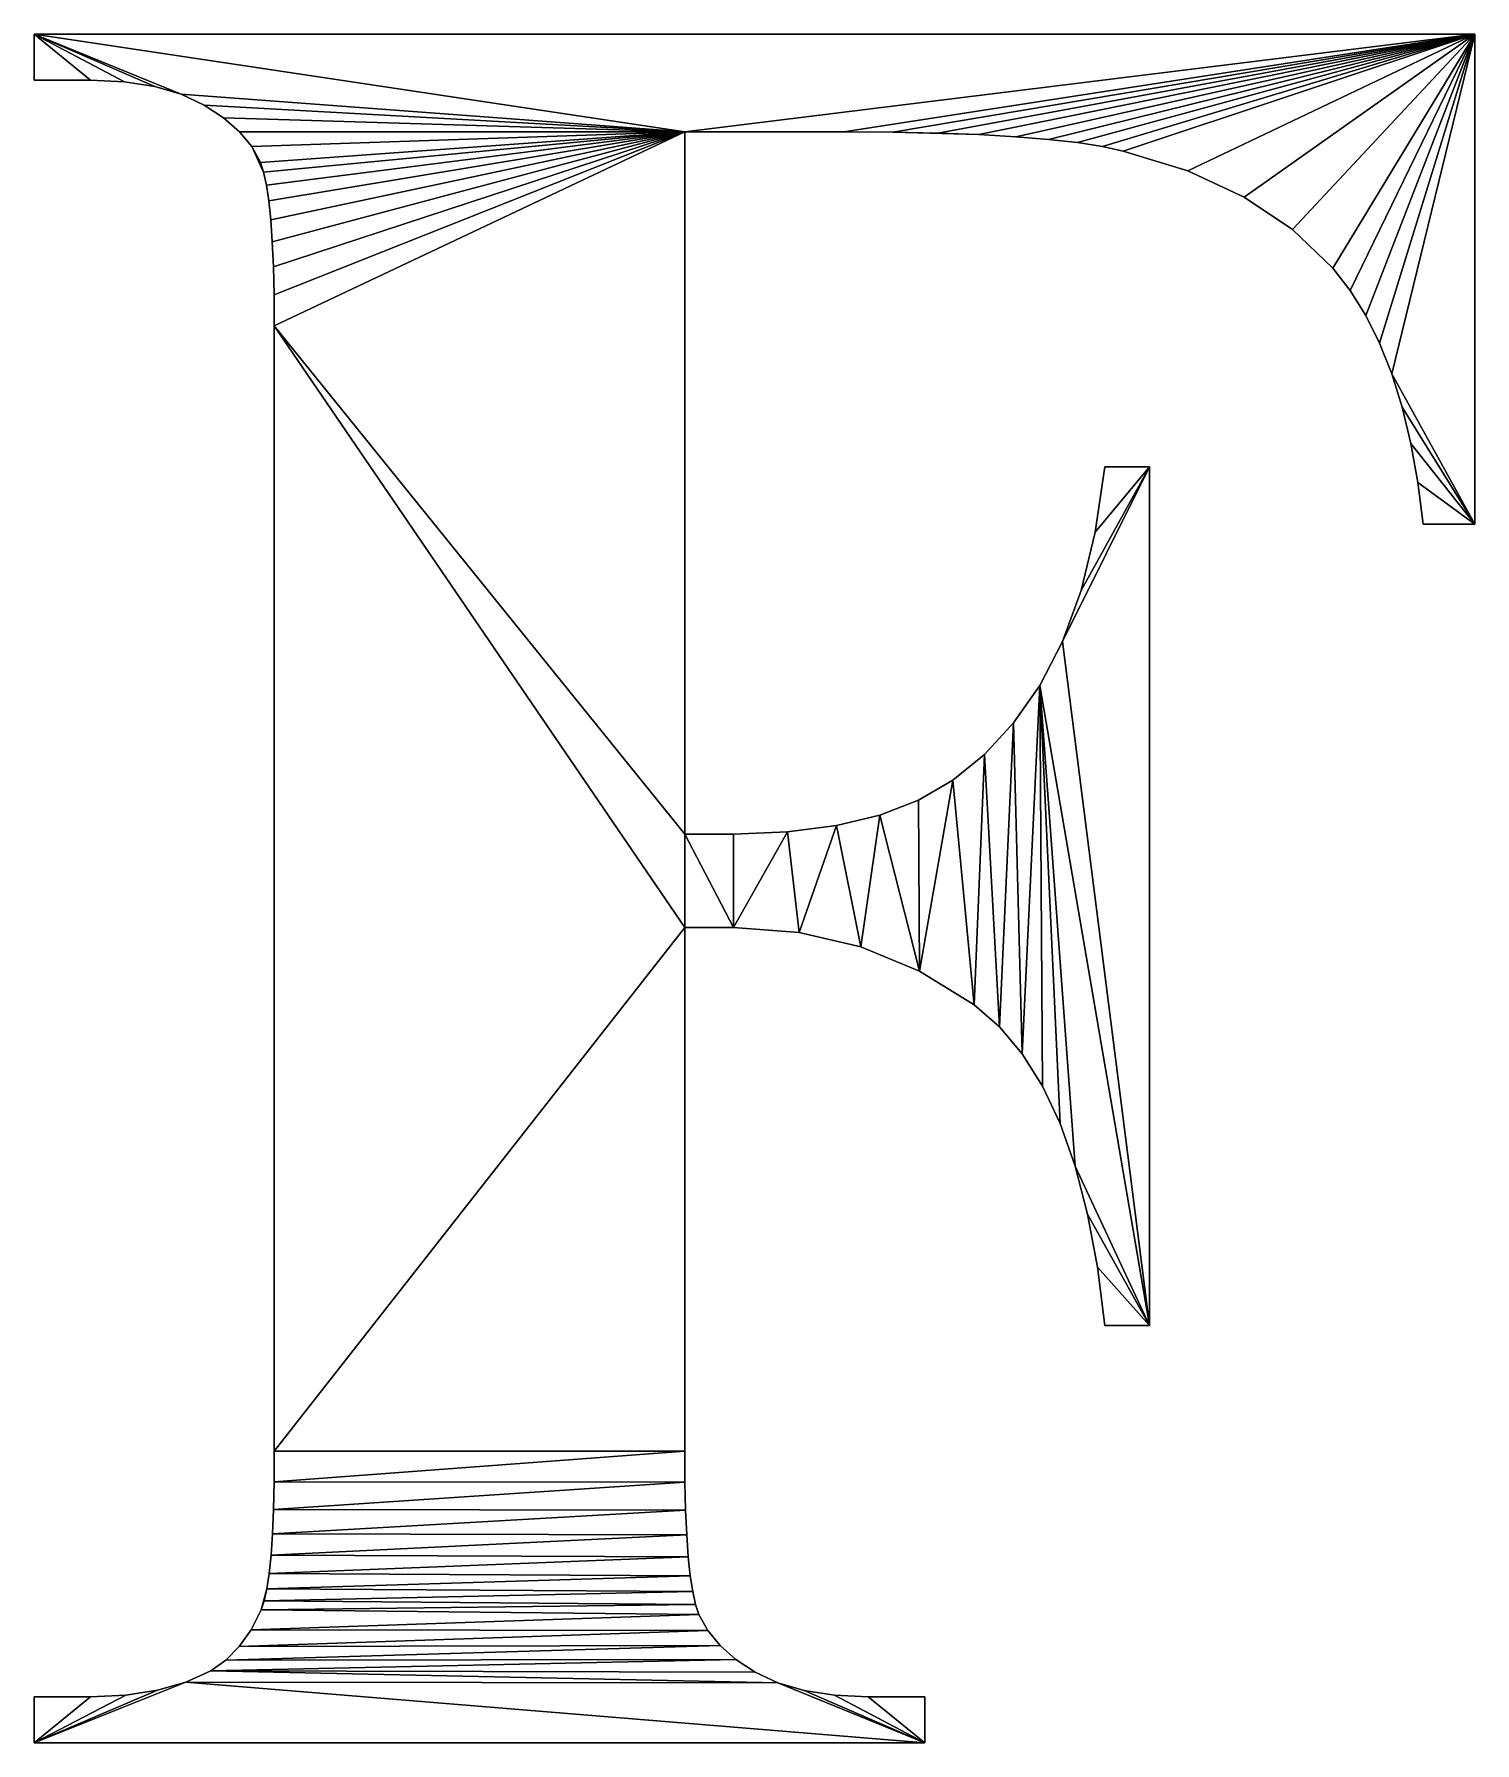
# Model space of a CAD drawing. Header units: metres. Extents: x 0.032 to 0.819, y 0 to 0.933.
import ezdxf

# ---------------------------------------------------------------- set-up
doc = ezdxf.new("R2010")
doc.units = ezdxf.units.M

msp = doc.modelspace()

# ---------------------------------------------------------------- meshes
at = {"layer": 'Armanisoft_0', "linetype": 'CONTINUOUS'}
mesh = msp.add_polyface(dxfattribs=at)
corners = [(0.155535, 0.862837), (0.387195, 0.879573), (0.15731, 0.857529), (0.150778, 0.871512), (0.144084, 0.87964), (0.135451, 0.88722), (0.12488, 0.894254), (0.112343, 0.900169), (0.032012, 0.932927), (0.097812, 0.904394), (0.081286, 0.906929), (0.062765, 0.907774), (0.032012, 0.907774), (0.155535, 0.862837, 0.229421), (0.15731, 0.857529, 0.229421), (0.387195, 0.879573, 0.229421), (0.150778, 0.871512, 0.229421), (0.144084, 0.87964, 0.229421), (0.135451, 0.88722, 0.229421), (0.12488, 0.894254, 0.229421), (0.112343, 0.900169, 0.229421), (0.032012, 0.932927, 0.229421), (0.097812, 0.904394, 0.229421), (0.081286, 0.906929, 0.229421), (0.062765, 0.907774, 0.229421), (0.032012, 0.907774, 0.229421), (0.162991, 0.790622), (0.16311, 0.773628), (0.16311, 0.773628, 0.229421), (0.162991, 0.790622, 0.229421), (0.162636, 0.805946), (0.162636, 0.805946, 0.229421), (0.162045, 0.819601), (0.162045, 0.819601, 0.229421), (0.161216, 0.831587), (0.161216, 0.831587, 0.229421), (0.160151, 0.841904), (0.160151, 0.841904, 0.229421), (0.158849, 0.850551), (0.158849, 0.850551, 0.229421), (0.15731, 0.857529), (0.15731, 0.857529, 0.229421), (0.155535, 0.862837), (0.155535, 0.862837, 0.229421), (0.150778, 0.871512), (0.150778, 0.871512, 0.229421), (0.144084, 0.87964), (0.144084, 0.87964, 0.229421), (0.135451, 0.88722), (0.135451, 0.88722, 0.229421), (0.12488, 0.894254), (0.12488, 0.894254, 0.229421), (0.112343, 0.900169), (0.112343, 0.900169, 0.229421), (0.097812, 0.904394), (0.097812, 0.904394, 0.229421), (0.081286, 0.906929), (0.081286, 0.906929, 0.229421), (0.062765, 0.907774), (0.062765, 0.907774, 0.229421), (0.032012, 0.907774), (0.032012, 0.907774, 0.229421), (0.032012, 0.932927), (0.032012, 0.932927, 0.229421)]
mesh.append_faces([[corners[k] for k in face] for face in [(0, 1, 2), (3, 1, 0), (3, 0, 2), (4, 1, 3), (5, 1, 4), (6, 1, 5), (7, 1, 6), (8, 7, 9), (8, 9, 10), (8, 10, 11), (8, 11, 12), (1, 7, 8), (13, 14, 15), (16, 13, 15), (16, 14, 13), (17, 16, 15), (18, 17, 15), (19, 18, 15), (20, 19, 15), (21, 22, 20), (21, 23, 22), (21, 24, 23), (21, 25, 24), (15, 21, 20), (26, 27, 28, 29), (30, 26, 29, 31), (32, 30, 31, 33), (34, 32, 33, 35), (36, 34, 35, 37), (38, 36, 37, 39), (40, 38, 39, 41), (42, 40, 41, 43), (44, 42, 43, 45), (46, 44, 45, 47), (48, 46, 47, 49), (50, 48, 49, 51), (52, 50, 51, 53), (54, 52, 53, 55), (56, 54, 55, 57), (58, 56, 57, 59), (60, 58, 59, 61), (62, 60, 61, 63)]])
mesh = msp.add_polyface(dxfattribs=at)
corners = [(0.545309, 0.402976), (0.533555, 0.525529), (0.550873, 0.539582), (0.515335, 0.421415), (0.493802, 0.506591), (0.514759, 0.514681), (0.16311, 0.773628), (0.387195, 0.879573), (0.387195, 0.496189), (0.387195, 0.445122), (0.162991, 0.790622), (0.162636, 0.805946), (0.162045, 0.819601), (0.161216, 0.831587), (0.160151, 0.841904), (0.158849, 0.850551), (0.15731, 0.857529), (0.032012, 0.932927), (0.818598, 0.932927), (0.474085, 0.879573), (0.500829, 0.87941), (0.547741, 0.878104), (0.525381, 0.87892), (0.545309, 0.402976, 0.229421), (0.550873, 0.539582, 0.229421), (0.533555, 0.525529, 0.229421), (0.515335, 0.421415, 0.229421), (0.514759, 0.514681, 0.229421), (0.493802, 0.506591, 0.229421), (0.16311, 0.773628, 0.229421), (0.387195, 0.496189, 0.229421), (0.387195, 0.879573, 0.229421), (0.387195, 0.445122, 0.229421), (0.162991, 0.790622, 0.229421), (0.162636, 0.805946, 0.229421), (0.162045, 0.819601, 0.229421), (0.161216, 0.831587, 0.229421), (0.160151, 0.841904, 0.229421), (0.158849, 0.850551, 0.229421), (0.15731, 0.857529, 0.229421), (0.818598, 0.932927, 0.229421), (0.032012, 0.932927, 0.229421), (0.500829, 0.87941, 0.229421), (0.474085, 0.879573, 0.229421), (0.547741, 0.878104, 0.229421), (0.525381, 0.87892, 0.229421), (0.387195, 0.496189), (0.387195, 0.879573), (0.387195, 0.879573, 0.229421), (0.387195, 0.496189, 0.229421), (0.413872, 0.496189), (0.413872, 0.496189, 0.229421), (0.443358, 0.497345), (0.443358, 0.497345, 0.229421), (0.470002, 0.500812), (0.470002, 0.500812, 0.229421), (0.493802, 0.506591), (0.493802, 0.506591, 0.229421), (0.514759, 0.514681), (0.514759, 0.514681, 0.229421), (0.533555, 0.525529), (0.533555, 0.525529, 0.229421), (0.550873, 0.539582), (0.550873, 0.539582, 0.229421), (0.818598, 0.932927), (0.032012, 0.932927), (0.032012, 0.932927, 0.229421), (0.818598, 0.932927, 0.229421), (0.525381, 0.87892), (0.547741, 0.878104), (0.547741, 0.878104, 0.229421), (0.525381, 0.87892, 0.229421), (0.500829, 0.87941), (0.500829, 0.87941, 0.229421), (0.474085, 0.879573), (0.474085, 0.879573, 0.229421)]
mesh.append_faces([[corners[k] for k in face] for face in [(0, 1, 2), (3, 4, 5), (3, 5, 1), (6, 7, 8), (6, 8, 9), (10, 7, 6), (11, 7, 10), (12, 7, 11), (13, 7, 12), (14, 7, 13), (15, 7, 14), (16, 7, 15), (7, 17, 18), (7, 19, 20), (21, 20, 22), (23, 24, 25), (26, 27, 28), (26, 25, 27), (29, 30, 31), (29, 32, 30), (33, 29, 31), (34, 33, 31), (35, 34, 31), (36, 35, 31), (37, 36, 31), (38, 37, 31), (39, 38, 31), (31, 40, 41), (31, 42, 43), (44, 45, 42), (46, 47, 48, 49), (50, 46, 49, 51), (52, 50, 51, 53), (54, 52, 53, 55), (56, 54, 55, 57), (58, 56, 57, 59), (60, 58, 59, 61), (62, 60, 61, 63), (64, 65, 66, 67), (68, 69, 70, 71), (72, 68, 71, 73), (74, 72, 73, 75), (47, 74, 75, 48)]])
mesh = msp.add_polyface(dxfattribs=at)
corners = [(0.75053, 0.793019), (0.818598, 0.932927), (0.759024, 0.779333), (0.741103, 0.80519), (0.719112, 0.826307), (0.692708, 0.844002), (0.661892, 0.858276), (0.626665, 0.869129), (0.615264, 0.871577), (0.601671, 0.873698), (0.585886, 0.875493), (0.56791, 0.876962), (0.547741, 0.878104), (0.387195, 0.879573), (0.500829, 0.87941), (0.474085, 0.879573), (0.525381, 0.87892), (0.759024, 0.779333, 0.229421), (0.766584, 0.764132, 0.229421), (0.818598, 0.932927, 0.229421), (0.75053, 0.793019, 0.229421), (0.741103, 0.80519, 0.229421), (0.719112, 0.826307, 0.229421), (0.692708, 0.844002, 0.229421), (0.661892, 0.858276, 0.229421), (0.626665, 0.869129, 0.229421), (0.615264, 0.871577, 0.229421), (0.601671, 0.873698, 0.229421), (0.585886, 0.875493, 0.229421), (0.56791, 0.876962, 0.229421), (0.547741, 0.878104, 0.229421), (0.387195, 0.879573, 0.229421), (0.500829, 0.87941, 0.229421), (0.474085, 0.879573, 0.229421), (0.525381, 0.87892, 0.229421), (0.692708, 0.844002), (0.719112, 0.826307), (0.719112, 0.826307, 0.229421), (0.692708, 0.844002, 0.229421), (0.661892, 0.858276), (0.661892, 0.858276, 0.229421), (0.626665, 0.869129), (0.626665, 0.869129, 0.229421), (0.615264, 0.871577), (0.615264, 0.871577, 0.229421), (0.601671, 0.873698), (0.601671, 0.873698, 0.229421), (0.585886, 0.875493), (0.585886, 0.875493, 0.229421), (0.56791, 0.876962), (0.56791, 0.876962, 0.229421), (0.547741, 0.878104), (0.547741, 0.878104, 0.229421)]
mesh.append_faces([[corners[k] for k in face] for face in [(0, 1, 2), (3, 1, 0), (4, 1, 3), (5, 1, 4), (6, 1, 5), (7, 1, 6), (8, 1, 7), (9, 1, 8), (10, 1, 9), (11, 1, 10), (12, 1, 11), (13, 1, 14), (13, 1, 15), (1, 12, 16), (1, 12, 14), (1, 16, 14), (1, 14, 15), (17, 18, 19), (20, 17, 19), (21, 20, 19), (22, 21, 19), (23, 22, 19), (24, 23, 19), (25, 24, 19), (26, 25, 19), (27, 26, 19), (28, 27, 19), (29, 28, 19), (30, 29, 19), (31, 32, 19), (31, 33, 19), (19, 34, 30), (19, 32, 30), (19, 32, 34), (19, 33, 32), (35, 36, 37, 38), (39, 35, 38, 40), (41, 39, 40, 42), (43, 41, 42, 44), (45, 43, 44, 46), (47, 45, 46, 48), (49, 47, 48, 50), (51, 49, 50, 52)]])
mesh = msp.add_polyface(dxfattribs=at)
corners = [(0.641006, 0.696646), (0.603581, 0.629203), (0.611283, 0.660982), (0.616616, 0.696646), (0.571525, 0.376229), (0.566713, 0.556839), (0.581074, 0.577302), (0.559116, 0.391021), (0.550873, 0.539582), (0.7875, 0.688174), (0.818598, 0.665396), (0.790396, 0.665396), (0.78367, 0.709436), (0.778908, 0.729183), (0.773212, 0.747415), (0.818598, 0.932927), (0.766584, 0.764132), (0.759024, 0.779333), (0.593512, 0.601309), (0.641006, 0.227896), (0.641006, 0.696646, 0.229421), (0.611283, 0.660982, 0.229421), (0.603581, 0.629203, 0.229421), (0.616616, 0.696646, 0.229421), (0.571525, 0.376229, 0.229421), (0.581074, 0.577302, 0.229421), (0.566713, 0.556839, 0.229421), (0.559116, 0.391021, 0.229421), (0.550873, 0.539582, 0.229421), (0.7875, 0.688174, 0.229421), (0.790396, 0.665396, 0.229421), (0.818598, 0.665396, 0.229421), (0.78367, 0.709436, 0.229421), (0.778908, 0.729183, 0.229421), (0.773212, 0.747415, 0.229421), (0.818598, 0.932927, 0.229421), (0.766584, 0.764132, 0.229421), (0.593512, 0.601309, 0.229421), (0.641006, 0.227896, 0.229421), (0.566713, 0.556839), (0.550873, 0.539582), (0.550873, 0.539582, 0.229421), (0.566713, 0.556839, 0.229421), (0.581074, 0.577302), (0.581074, 0.577302, 0.229421), (0.593512, 0.601309), (0.593512, 0.601309, 0.229421), (0.603581, 0.629203), (0.603581, 0.629203, 0.229421), (0.611283, 0.660982), (0.611283, 0.660982, 0.229421), (0.616616, 0.696646), (0.616616, 0.696646, 0.229421), (0.641006, 0.696646), (0.641006, 0.696646, 0.229421), (0.818598, 0.665396), (0.818598, 0.932927), (0.818598, 0.932927, 0.229421), (0.818598, 0.665396, 0.229421), (0.790396, 0.665396), (0.790396, 0.665396, 0.229421), (0.7875, 0.688174), (0.7875, 0.688174, 0.229421), (0.78367, 0.709436), (0.78367, 0.709436, 0.229421), (0.778908, 0.729183), (0.778908, 0.729183, 0.229421), (0.773213, 0.747415), (0.773213, 0.747415, 0.229421), (0.766584, 0.764132), (0.766584, 0.764132, 0.229421), (0.759024, 0.779333), (0.759024, 0.779333, 0.229421), (0.75053, 0.793019), (0.75053, 0.793019, 0.229421), (0.741103, 0.80519), (0.741103, 0.80519, 0.229421), (0.719112, 0.826307), (0.719112, 0.826307, 0.229421)]
mesh.append_faces([[corners[k] for k in face] for face in [(0, 1, 2), (0, 2, 3), (4, 5, 6), (7, 8, 5), (9, 10, 11), (12, 10, 9), (13, 10, 12), (14, 15, 10), (14, 10, 13), (16, 15, 14), (17, 15, 16), (18, 1, 0), (18, 0, 19), (20, 21, 22), (20, 23, 21), (24, 25, 26), (27, 26, 28), (29, 30, 31), (32, 29, 31), (33, 32, 31), (34, 31, 35), (34, 33, 31), (36, 34, 35), (37, 20, 22), (37, 38, 20), (39, 40, 41, 42), (43, 39, 42, 44), (45, 43, 44, 46), (47, 45, 46, 48), (49, 47, 48, 50), (51, 49, 50, 52), (53, 51, 52, 54), (55, 56, 57, 58), (59, 55, 58, 60), (61, 59, 60, 62), (63, 61, 62, 64), (65, 63, 64, 66), (67, 65, 66, 68), (69, 67, 68, 70), (71, 69, 70, 72), (73, 71, 72, 74), (75, 73, 74, 76), (77, 75, 76, 78)]])
mesh = msp.add_polyface(dxfattribs=at)
corners = [(0.157633, 0.077478), (0.391568, 0.082545), (0.393147, 0.07552), (0.159086, 0.084096), (0.390232, 0.091217), (0.155956, 0.072549), (0.160315, 0.092405), (0.389139, 0.101538), (0.161321, 0.102403), (0.388288, 0.113506), (0.162104, 0.114092), (0.387681, 0.127123), (0.162663, 0.127471), (0.387317, 0.142387), (0.162998, 0.14254), (0.387195, 0.159299), (0.16311, 0.159299), (0.387195, 0.445122), (0.16311, 0.773628), (0.157633, 0.077478, 0.229421), (0.393147, 0.07552, 0.229421), (0.391568, 0.082545, 0.229421), (0.155956, 0.072549, 0.229421), (0.159086, 0.084096, 0.229421), (0.390232, 0.091217, 0.229421), (0.160315, 0.092405, 0.229421), (0.389139, 0.101538, 0.229421), (0.161321, 0.102403, 0.229421), (0.388288, 0.113506, 0.229421), (0.162104, 0.114092, 0.229421), (0.387681, 0.127123, 0.229421), (0.162663, 0.127471, 0.229421), (0.387317, 0.142387, 0.229421), (0.162998, 0.14254, 0.229421), (0.387195, 0.159299, 0.229421), (0.16311, 0.159299, 0.229421), (0.387195, 0.445122, 0.229421), (0.16311, 0.773628, 0.229421), (0.159086, 0.084096), (0.157633, 0.077478), (0.157633, 0.077478, 0.229421), (0.159086, 0.084096, 0.229421), (0.160315, 0.092405), (0.160315, 0.092405, 0.229421), (0.161321, 0.102403), (0.161321, 0.102403, 0.229421), (0.162104, 0.114092), (0.162104, 0.114092, 0.229421), (0.162663, 0.127471), (0.162663, 0.127471, 0.229421), (0.162998, 0.14254), (0.162998, 0.14254, 0.229421), (0.16311, 0.159299), (0.16311, 0.159299, 0.229421), (0.16311, 0.773628), (0.16311, 0.773628, 0.229421)]
mesh.append_faces([[corners[k] for k in face] for face in [(0, 1, 2), (3, 4, 1), (3, 1, 0), (3, 0, 5), (6, 7, 4), (6, 4, 3), (8, 9, 7), (8, 7, 6), (10, 11, 9), (10, 9, 8), (12, 13, 11), (12, 11, 10), (14, 15, 13), (14, 13, 12), (16, 17, 15), (16, 15, 14), (18, 17, 16), (19, 20, 21), (19, 22, 20), (23, 21, 24), (23, 19, 21), (23, 22, 19), (25, 24, 26), (25, 23, 24), (27, 26, 28), (27, 25, 26), (29, 28, 30), (29, 27, 28), (31, 30, 32), (31, 29, 30), (33, 32, 34), (33, 31, 32), (35, 34, 36), (35, 33, 34), (37, 35, 36), (38, 39, 40, 41), (42, 38, 41, 43), (44, 42, 43, 45), (46, 44, 45, 47), (48, 46, 47, 49), (50, 48, 49, 51), (52, 50, 51, 53), (54, 52, 53, 55)]])
mesh = msp.add_polyface(dxfattribs=at)
corners = [(0.571525, 0.376229), (0.581074, 0.577302), (0.582535, 0.3586), (0.559116, 0.391021), (0.566713, 0.556839), (0.545309, 0.402976), (0.550873, 0.539582), (0.515335, 0.421415), (0.533555, 0.525529), (0.483438, 0.434586), (0.470002, 0.500812), (0.493802, 0.506591), (0.449617, 0.442488), (0.443358, 0.497345), (0.413872, 0.445122), (0.387195, 0.496189), (0.413872, 0.496189), (0.387195, 0.445122), (0.593512, 0.601309), (0.641006, 0.227896), (0.600362, 0.31483), (0.592148, 0.338133), (0.571525, 0.376229, 0.229421), (0.582535, 0.3586, 0.229421), (0.581074, 0.577302, 0.229421), (0.559116, 0.391021, 0.229421), (0.566713, 0.556839, 0.229421), (0.545309, 0.402976, 0.229421), (0.550873, 0.539582, 0.229421), (0.515335, 0.421415, 0.229421), (0.533555, 0.525529, 0.229421), (0.483438, 0.434586, 0.229421), (0.493802, 0.506591, 0.229421), (0.470002, 0.500812, 0.229421), (0.449617, 0.442488, 0.229421), (0.443358, 0.497345, 0.229421), (0.413872, 0.445122, 0.229421), (0.413872, 0.496189, 0.229421), (0.387195, 0.496189, 0.229421), (0.387195, 0.445122, 0.229421), (0.641006, 0.227896, 0.229421), (0.593512, 0.601309, 0.229421), (0.600362, 0.31483, 0.229421), (0.592148, 0.338133, 0.229421), (0.641006, 0.227896), (0.641006, 0.696646), (0.641006, 0.696646, 0.229421), (0.641006, 0.227896, 0.229421), (0.592148, 0.338133), (0.600362, 0.31483), (0.600362, 0.31483, 0.229421), (0.592148, 0.338133, 0.229421), (0.582535, 0.3586), (0.582535, 0.3586, 0.229421), (0.571525, 0.376229), (0.571525, 0.376229, 0.229421), (0.559116, 0.391021), (0.559116, 0.391021, 0.229421), (0.545309, 0.402976), (0.545309, 0.402976, 0.229421), (0.515335, 0.421415), (0.515335, 0.421415, 0.229421), (0.483438, 0.434586), (0.483438, 0.434586, 0.229421), (0.449617, 0.442488), (0.449617, 0.442488, 0.229421), (0.413872, 0.445122), (0.413872, 0.445122, 0.229421), (0.387195, 0.445122), (0.387195, 0.445122, 0.229421)]
mesh.append_faces([[corners[k] for k in face] for face in [(0, 1, 2), (3, 4, 0), (5, 6, 3), (7, 8, 5), (9, 10, 11), (9, 11, 7), (12, 13, 10), (12, 10, 9), (14, 15, 16), (14, 16, 13), (14, 13, 12), (17, 15, 14), (1, 18, 19), (1, 19, 20), (1, 20, 21), (1, 21, 2), (22, 23, 24), (25, 22, 26), (27, 25, 28), (29, 27, 30), (31, 32, 33), (31, 29, 32), (34, 33, 35), (34, 31, 33), (36, 37, 38), (36, 35, 37), (36, 34, 35), (39, 36, 38), (24, 40, 41), (24, 42, 40), (24, 43, 42), (24, 23, 43), (44, 45, 46, 47), (48, 49, 50, 51), (52, 48, 51, 53), (54, 52, 53, 55), (56, 54, 55, 57), (58, 56, 57, 59), (60, 58, 59, 61), (62, 60, 61, 63), (64, 62, 63, 65), (66, 64, 65, 67), (68, 66, 67, 69)]])
mesh = msp.add_polyface(dxfattribs=at)
corners = [(0.612596, 0.259711), (0.641006, 0.227896), (0.616616, 0.227896), (0.607178, 0.288689), (0.600362, 0.31483), (0.518293, 0), (0.43805, 0.032684), (0.452491, 0.0285), (0.468937, 0.025989), (0.487386, 0.025152), (0.518293, 0.025152), (0.114879, 0.033137), (0.128439, 0.039348), (0.425613, 0.038542), (0.612596, 0.259711, 0.229421), (0.616616, 0.227896, 0.229421), (0.641006, 0.227896, 0.229421), (0.607178, 0.288689, 0.229421), (0.600362, 0.31483, 0.229421), (0.518293, 0, 0.229421), (0.452491, 0.0285, 0.229421), (0.43805, 0.032684, 0.229421), (0.468937, 0.025989, 0.229421), (0.487386, 0.025152, 0.229421), (0.518293, 0.025152, 0.229421), (0.114879, 0.033137, 0.229421), (0.128439, 0.039348, 0.229421), (0.425613, 0.038542, 0.229421), (0.415122, 0.045538, 0.229421), (0.616616, 0.227896), (0.641006, 0.227896), (0.641006, 0.227896, 0.229421), (0.616616, 0.227896, 0.229421), (0.612596, 0.259711), (0.612596, 0.259711, 0.229421), (0.607178, 0.288689), (0.607178, 0.288689, 0.229421), (0.600362, 0.31483), (0.600362, 0.31483, 0.229421), (0.387195, 0.159299), (0.387195, 0.445122), (0.387195, 0.445122, 0.229421), (0.387195, 0.159299, 0.229421), (0.387317, 0.142387), (0.387317, 0.142387, 0.229421), (0.387681, 0.127123), (0.387681, 0.127123, 0.229421), (0.388288, 0.113506), (0.388288, 0.113506, 0.229421), (0.389139, 0.101538), (0.389139, 0.101538, 0.229421), (0.390232, 0.091217), (0.390232, 0.091217, 0.229421), (0.391568, 0.082545), (0.391568, 0.082545, 0.229421), (0.393147, 0.07552), (0.393147, 0.07552, 0.229421), (0.394969, 0.070143), (0.394969, 0.070143, 0.229421), (0.3998, 0.061338), (0.3998, 0.061338, 0.229421), (0.406517, 0.053136), (0.406517, 0.053136, 0.229421), (0.415122, 0.045538), (0.415122, 0.045538, 0.229421), (0.425613, 0.038542), (0.425613, 0.038542, 0.229421), (0.43805, 0.032684), (0.43805, 0.032684, 0.229421), (0.452491, 0.0285), (0.452491, 0.0285, 0.229421), (0.468937, 0.025989), (0.468937, 0.025989, 0.229421), (0.487386, 0.025152), (0.487386, 0.025152, 0.229421), (0.518293, 0.025152), (0.518293, 0.025152, 0.229421), (0.518293, 0), (0.518293, 0, 0.229421)]
mesh.append_faces([[corners[k] for k in face] for face in [(0, 1, 2), (3, 1, 0), (4, 1, 3), (5, 6, 7), (5, 7, 8), (5, 8, 9), (5, 9, 10), (11, 6, 5), (12, 13, 6), (14, 15, 16), (17, 14, 16), (18, 17, 16), (19, 20, 21), (19, 22, 20), (19, 23, 22), (19, 24, 23), (25, 19, 21), (26, 27, 28), (26, 21, 27), (29, 30, 31, 32), (33, 29, 32, 34), (35, 33, 34, 36), (37, 35, 36, 38), (39, 40, 41, 42), (43, 39, 42, 44), (45, 43, 44, 46), (47, 45, 46, 48), (49, 47, 48, 50), (51, 49, 50, 52), (53, 51, 52, 54), (55, 53, 54, 56), (57, 55, 56, 58), (59, 57, 58, 60), (61, 59, 60, 62), (63, 61, 62, 64), (65, 63, 64, 66), (67, 65, 66, 68), (69, 67, 68, 70), (71, 69, 70, 72), (73, 71, 72, 74), (75, 73, 74, 76), (77, 75, 76, 78)]])
mesh = msp.add_polyface(dxfattribs=at)
corners = [(0.062765, 0.025152), (0.032012, 0), (0.032012, 0.025152), (0.082042, 0.02604), (0.099413, 0.028701), (0.114879, 0.033137), (0.518293, 0), (0.128439, 0.039348), (0.415122, 0.045538), (0.425613, 0.038542), (0.43805, 0.032684), (0.136677, 0.045071), (0.406517, 0.053136), (0.144009, 0.052513), (0.3998, 0.061338), (0.150436, 0.061672), (0.394969, 0.070143), (0.155956, 0.072549), (0.393147, 0.07552), (0.157633, 0.077478), (0.062765, 0.025152, 0.229421), (0.032012, 0.025152, 0.229421), (0.032012, 0, 0.229421), (0.082042, 0.02604, 0.229421), (0.099413, 0.028701, 0.229421), (0.114879, 0.033137, 0.229421), (0.518293, 0, 0.229421), (0.128439, 0.039348, 0.229421), (0.43805, 0.032684, 0.229421), (0.136677, 0.045071, 0.229421), (0.415122, 0.045538, 0.229421), (0.406517, 0.053136, 0.229421), (0.144009, 0.052513, 0.229421), (0.3998, 0.061338, 0.229421), (0.150436, 0.061672, 0.229421), (0.394969, 0.070143, 0.229421), (0.155956, 0.072549, 0.229421), (0.393147, 0.07552, 0.229421), (0.032012, 0), (0.518293, 0), (0.518293, 0, 0.229421), (0.032012, 0, 0.229421), (0.032012, 0.025152), (0.032012, 0.025152, 0.229421), (0.062765, 0.025152), (0.062765, 0.025152, 0.229421), (0.082042, 0.02604), (0.082042, 0.02604, 0.229421), (0.099413, 0.028701), (0.099413, 0.028701, 0.229421), (0.114879, 0.033137), (0.114879, 0.033137, 0.229421), (0.128439, 0.039348), (0.128439, 0.039348, 0.229421), (0.136677, 0.045071), (0.136677, 0.045071, 0.229421), (0.144009, 0.052513), (0.144009, 0.052513, 0.229421), (0.150436, 0.061672), (0.150436, 0.061672, 0.229421), (0.155956, 0.072549), (0.155956, 0.072549, 0.229421), (0.157633, 0.077478), (0.157633, 0.077478, 0.229421)]
mesh.append_faces([[corners[k] for k in face] for face in [(0, 1, 2), (3, 1, 0), (4, 1, 3), (5, 6, 1), (5, 1, 4), (7, 8, 9), (7, 10, 5), (11, 12, 8), (11, 8, 7), (13, 14, 12), (13, 12, 11), (15, 16, 14), (15, 14, 13), (17, 18, 16), (17, 16, 15), (19, 18, 17), (20, 21, 22), (23, 20, 22), (24, 23, 22), (25, 22, 26), (25, 24, 22), (27, 25, 28), (29, 30, 31), (29, 27, 30), (32, 31, 33), (32, 29, 31), (34, 33, 35), (34, 32, 33), (36, 35, 37), (36, 34, 35), (38, 39, 40, 41), (42, 38, 41, 43), (44, 42, 43, 45), (46, 44, 45, 47), (48, 46, 47, 49), (50, 48, 49, 51), (52, 50, 51, 53), (54, 52, 53, 55), (56, 54, 55, 57), (58, 56, 57, 59), (60, 58, 59, 61), (62, 60, 61, 63)]])

doc.saveas('drawing.dxf')
